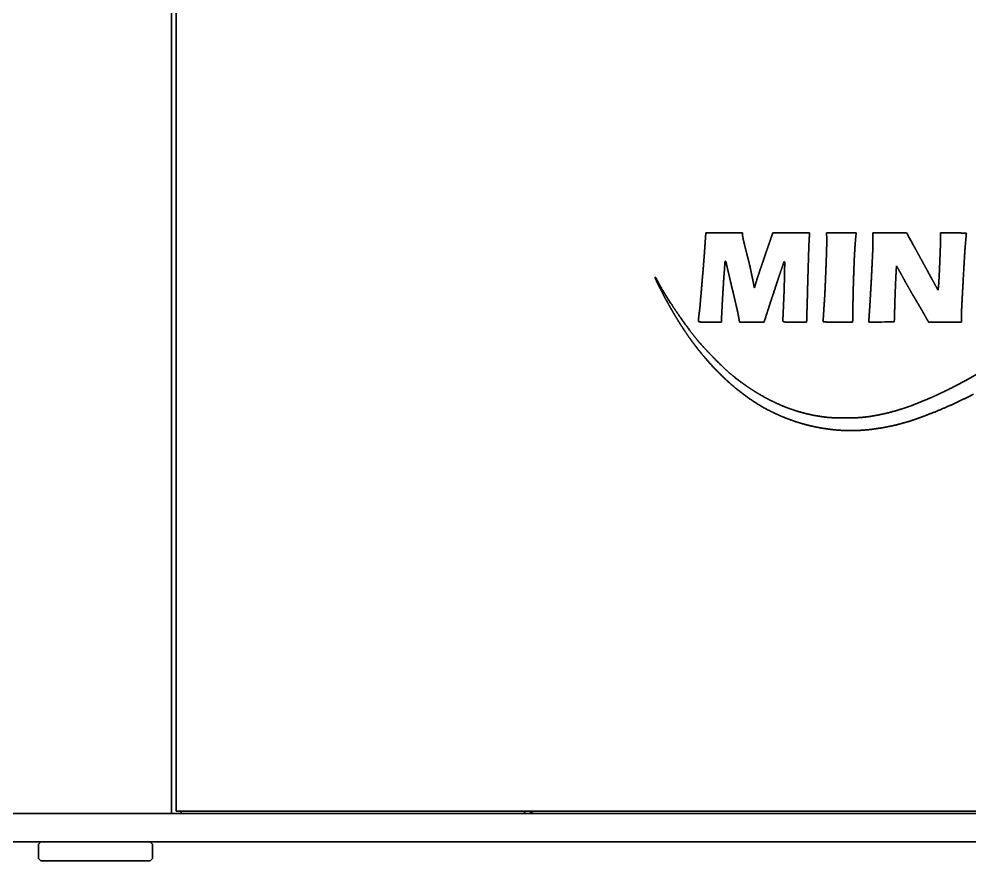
# Model space of a CAD drawing. Extents: x 5997 to 10491, y -672 to 3388.
# Drawn here: x 8498 to 8598.1, y 1395.6 to 1484.1 of the extents above; entities that cross this region are included whole.
import ezdxf

# ---------------------------------------------------------------- set-up
doc = ezdxf.new("R2010")
doc.units = 0
doc.header["$LTSCALE"] = 5
doc.layers.add('1', color=7, linetype='CONTINUOUS', true_color=0xffffff)

msp = doc.modelspace()

# ---------------------------------------------------------------- linework, layer by layer
at = {"layer": '1', "color": 7, "linetype": 'Continuous', "lineweight": 35}
for p, q in [((8514.07, 1400.58), (8514.07, 2085.08)), ((8514.57, 2084.83), (8514.57, 1400.83)), ((8376.07, 1400.58), (8512.07, 1400.58)), ((8512.07, 1400.58), (9094.07, 1400.58)), ((8514.57, 1400.83), (9091.57, 1400.83)), ((8515.07, 1400.83), (8515.07, 1400.58)), ((9230.07, 1397.58), (8376.07, 1397.58)), ((8500.32, 1397.58), (8500.07, 1397.33)), ((8512.07, 1397.33), (8511.82, 1397.58)), ((8500.07, 1397.33), (8500.07, 1395.83)), ((8512.07, 1395.83), (8512.07, 1397.33)), ((8500.07, 1395.83), (8500.32, 1395.58)), ((8511.82, 1395.58), (8500.32, 1395.58)), ((8511.82, 1395.58), (8512.07, 1395.83))]:
    msp.add_line(p, q, dxfattribs=at)
msp.add_arc((8552.27, 1401.33), 0.75, 221.812, 270, dxfattribs=at)
for points, weights, degree, knots in [([(8598.43, 1444.69), (8597.03, 1443.95), (8595.58, 1443.28), (8594.11, 1442.67), (8592.61, 1442.14), (8591.36, 1441.68), (8590.07, 1441.33), (8588.75, 1441.09), (8587.42, 1440.94), (8586.22, 1440.81), (8585, 1440.79), (8583.79, 1440.88), (8582.6, 1441.08), (8581.38, 1441.28), (8580.19, 1441.58), (8579.02, 1441.98), (8577.9, 1442.49), (8576.99, 1442.89), (8576.12, 1443.35), (8575.28, 1443.88), (8574.49, 1444.47), (8573.63, 1445.09), (8572.81, 1445.77), (8572.04, 1446.49), (8570.51, 1448.09), (8569.76, 1448.96), (8569.05, 1449.87), (8567.69, 1451.84), (8567.03, 1452.89), (8566.41, 1453.97), (8565.72, 1455.29), (8565.61, 1455.51), (8565.5, 1455.72), (8565.31, 1456.08), (8565.24, 1456.22), (8565.17, 1456.37), (8565.06, 1456.62), (8565.01, 1456.73), (8564.96, 1456.83), (8564.92, 1456.94), (8564.91, 1456.95), (8564.91, 1456.97), (8564.93, 1456.98), (8564.95, 1456.98), (8564.95, 1456.98), (8564.96, 1456.98), (8564.96, 1456.97), (8564.97, 1456.97), (8564.98, 1456.95), (8565, 1456.92), (8565.01, 1456.9), (8565.05, 1456.85), (8565.06, 1456.82), (8565.08, 1456.79), (8565.12, 1456.72), (8565.13, 1456.69), (8565.15, 1456.66), (8565.34, 1456.28), (8565.53, 1455.95), (8565.72, 1455.61), (8566.18, 1454.86), (8566.45, 1454.44), (8566.73, 1454.01), (8567.3, 1453.16), (8567.6, 1452.73), (8567.9, 1452.3), (8568.47, 1451.52), (8568.74, 1451.16), (8569.02, 1450.81), (8569.5, 1450.22), (8569.7, 1449.98), (8569.91, 1449.75), (8570.39, 1449.23), (8570.66, 1448.95), (8570.93, 1448.66), (8571.48, 1448.11), (8571.75, 1447.84), (8572.03, 1447.57), (8572.5, 1447.12), (8572.71, 1446.94), (8572.92, 1446.76), (8573.67, 1446.15), (8574.23, 1445.73), (8574.81, 1445.34), (8575.95, 1444.61), (8576.53, 1444.29), (8577.11, 1443.99), (8578.29, 1443.45), (8578.88, 1443.21), (8579.48, 1443), (8580.68, 1442.65), (8581.29, 1442.5), (8581.91, 1442.38), (8582.78, 1442.26), (8583.04, 1442.23), (8583.29, 1442.21), (8583.88, 1442.18), (8584.22, 1442.17), (8584.55, 1442.17), (8585.22, 1442.17), (8585.56, 1442.17), (8585.89, 1442.18), (8586.49, 1442.21), (8586.75, 1442.23), (8587.02, 1442.26), (8587.76, 1442.36), (8588.23, 1442.44), (8588.71, 1442.54), (8589.66, 1442.76), (8590.14, 1442.89), (8590.61, 1443.03), (8591.6, 1443.35), (8592.1, 1443.53), (8592.6, 1443.73), (8593.65, 1444.17), (8594.21, 1444.41), (8594.76, 1444.67), (8595.83, 1445.19), (8596.36, 1445.45), (8596.88, 1445.72), (8597.95, 1446.3), (8598.5, 1446.6), (8599.04, 1446.91), (8600.19, 1447.58), (8600.8, 1447.95), (8601.4, 1448.31), (8602.7, 1449.13), (8603.4, 1449.58), (8604.11, 1450.03), (8604.96, 1450.59), (8605.11, 1450.69), (8605.26, 1450.79), (8605.64, 1451.04), (8605.87, 1451.18), (8606.09, 1451.33), (8606.56, 1451.64), (8606.81, 1451.8), (8607.06, 1451.96), (8607.54, 1452.28), (8607.78, 1452.44), (8608.02, 1452.59), (8608.49, 1452.9), (8608.72, 1453.05), (8608.95, 1453.2), (8609.42, 1453.51), (8609.65, 1453.66), (8609.88, 1453.81), (8610.32, 1454.1), (8610.52, 1454.23), (8610.72, 1454.36), (8611.05, 1454.58), (8611.18, 1454.66), (8611.31, 1454.74), (8612.05, 1455.23), (8612.67, 1455.63), (8613.3, 1456.02), (8614.63, 1456.85), (8615.34, 1457.28), (8616.04, 1457.71), (8617.45, 1458.54), (8618.15, 1458.95), (8618.86, 1459.36), (8620.16, 1460.11), (8620.76, 1460.44), (8621.36, 1460.77), (8623.91, 1462.13), (8625.89, 1463.1), (8627.9, 1464), (8631.9, 1465.64), (8633.9, 1466.38), (8635.92, 1467.04), (8640.03, 1468.21), (8642.12, 1468.72), (8644.23, 1469.16), (8648.59, 1469.9), (8650.84, 1470.21), (8653.11, 1470.45), (8655.74, 1470.65), (8656.11, 1470.67), (8656.48, 1470.69), (8657.45, 1470.72), (8658.06, 1470.74), (8658.67, 1470.76), (8659.89, 1470.79), (8660.5, 1470.8), (8661.11, 1470.81), (8662.04, 1470.83), (8662.37, 1470.83), (8662.7, 1470.82), (8663.14, 1470.81), (8663.24, 1470.8), (8663.34, 1470.8), (8663.59, 1470.79), (8663.74, 1470.79), (8663.89, 1470.78), (8664.2, 1470.77), (8664.37, 1470.77), (8664.53, 1470.76), (8664.85, 1470.75), (8665.01, 1470.75), (8665.16, 1470.74), (8665.32, 1470.74)], [0.500015092018, 0.499396635987, 0.499190483977, 0.499396635987, 0.500015092018, 0.498263956254, 0.497680244333, 0.498263956254, 0.500015092018, 0.497744019302, 0.496986995063, 0.497744019302, 0.500015092018, 0.497961459143, 0.497276914851, 0.497961459143, 0.500015092018, 0.498584335582, 0.498107416769, 0.498584335582, 0.500015092018, 0.499077042123, 0.498764358825, 0.499077042123, 0.49922588698, 0.498962818635, 0.49922588698, 0.499528207669, 0.499365912885, 0.499528207669, 0.500011449634, 0.500010235506, 0.500011449634, 0.499977057121, 0.499964378822, 0.499977057121, 0.500001294978, 0.499996695964, 0.500001294978, 0.500015092018, 0.386712753292, 0.34894530705, 0.386712753292, 0.500015092018, 0.47045901326, 0.460606987007, 0.47045901326, 0.500015092018, 0.499986243204, 0.499976626932, 0.499986243204, 0.499926100691, 0.499896436915, 0.499926100691, 0.499977924217, 0.49996553495, 0.499977924217, 0.499797422663, 0.499724866211, 0.499797422663, 0.499972294638, 0.499958028844, 0.499972294638, 0.499972313137, 0.49995805351, 0.499972313137, 0.499908341706, 0.499872758269, 0.499908341706, 0.499894542529, 0.499854359365, 0.499894542529, 0.499984203194, 0.499973906919, 0.499984203194, 0.499985131368, 0.499975144485, 0.499985131368, 0.499802975035, 0.499732269374, 0.499802975035, 0.499610592236, 0.499475758976, 0.499610592236, 0.499444135613, 0.499253816811, 0.499444135613, 0.499394527897, 0.49918767319, 0.499394527897, 0.499343264405, 0.499119321867, 0.499343264405, 0.49971828652, 0.499619351354, 0.49971828652, 0.499952880869, 0.499932143819, 0.499952880869, 0.499952657618, 0.499931846151, 0.499952657618, 0.499751573329, 0.499663733766, 0.499751573329, 0.499744902186, 0.499654838909, 0.499744902186, 0.499780790234, 0.499702689639, 0.499780790234, 0.49981930117, 0.499754037554, 0.49981930117, 0.499920520795, 0.499888997054, 0.499920520795, 0.49995864075, 0.499939823661, 0.49995864075, 0.49997534645, 0.499962097927, 0.49997534645, 0.499984953077, 0.499974906763, 0.499984953077, 0.500003990457, 0.500000289937, 0.500003990457, 0.500015091753, 0.500015091665, 0.500015091753, 0.500015091986, 0.500015091975, 0.500015091986, 0.500015091986, 0.500015091975, 0.500015091986, 0.500015091977, 0.500015091964, 0.500015091977, 0.50001509189, 0.500015091847, 0.50001509189, 0.50001509189, 0.500015091847, 0.50001509189, 0.500015091905, 0.500015091868, 0.500015091905, 0.500015090218, 0.500015089618, 0.500015090218, 0.499995946501, 0.499989564662, 0.499995946501, 0.500005389901, 0.500002155862, 0.500005389901, 0.500005212903, 0.500001919864, 0.500005212903, 0.499988615256, 0.499979789669, 0.499988615256, 0.499699222064, 0.499593932079, 0.499699222064, 0.499627374955, 0.499498135934, 0.499627374955, 0.499637351183, 0.499511437572, 0.499637351183, 0.499743669724, 0.499653195626, 0.499743669724, 0.499965185453, 0.499948549931, 0.499965185453, 0.500012166166, 0.500011190882, 0.500012166166, 0.500012492753, 0.500011626331, 0.500012492753, 0.499939775553, 0.499914670065, 0.499939775553, 0.500015062249, 0.500015052326, 0.500015062249, 0.500015088573, 0.500015087425, 0.500015088573, 0.500015088573, 0.500015087425, 0.500015088573, 0.500015087505, 0.500015086001, 0.500015087505, 0.500015092018], 4, [0, 0, 0, 0, 0, 0.052615, 0.052615, 0.052615, 0.052615, 0.096648, 0.096648, 0.096648, 0.096648, 0.136399, 0.136399, 0.136399, 0.136399, 0.176651, 0.176651, 0.176651, 0.176651, 0.20885, 0.20885, 0.20885, 0.20885, 0.243326, 0.243326, 0.243326, 0.280631, 0.280631, 0.280631, 0.321024, 0.321024, 0.321024, 0.328876, 0.328876, 0.328876, 0.334094, 0.334094, 0.334094, 0.337829, 0.337829, 0.337829, 0.337829, 0.338263, 0.338263, 0.338263, 0.338263, 0.338425, 0.338425, 0.338425, 0.338425, 0.339082, 0.339082, 0.339082, 0.339877, 0.339877, 0.339877, 0.340797, 0.340797, 0.340797, 0.349798, 0.349798, 0.349798, 0.361674, 0.361674, 0.361674, 0.373998, 0.373998, 0.373998, 0.384566, 0.384566, 0.384566, 0.391924, 0.391924, 0.391924, 0.40119, 0.40119, 0.40119, 0.410228, 0.410228, 0.410228, 0.416679, 0.416679, 0.416679, 0.433096, 0.433096, 0.433096, 0.448579, 0.448579, 0.448579, 0.463469, 0.463469, 0.463469, 0.478143, 0.478143, 0.478143, 0.484146, 0.484146, 0.484146, 0.491976, 0.491976, 0.491976, 0.49985, 0.49985, 0.49985, 0.506014, 0.506014, 0.506014, 0.517338, 0.517338, 0.517338, 0.528929, 0.528929, 0.528929, 0.541458, 0.541458, 0.541458, 0.555608, 0.555608, 0.555608, 0.569392, 0.569392, 0.569392, 0.584007, 0.584007, 0.584007, 0.600484, 0.600484, 0.600484, 0.619974, 0.619974, 0.619974, 0.624268, 0.624268, 0.624268, 0.630528, 0.630528, 0.630528, 0.637452, 0.637452, 0.637452, 0.644067, 0.644067, 0.644067, 0.650541, 0.650541, 0.650541, 0.657041, 0.657041, 0.657041, 0.662731, 0.662731, 0.662731, 0.666237, 0.666237, 0.666237, 0.683504, 0.683504, 0.683504, 0.70285, 0.70285, 0.70285, 0.721822, 0.721822, 0.721822, 0.737896, 0.737896, 0.737896, 0.789283, 0.789283, 0.789283, 0.838907, 0.838907, 0.838907, 0.889061, 0.889061, 0.889061, 0.942026, 0.942026, 0.942026, 0.950622, 0.950622, 0.950622, 0.964834, 0.964834, 0.964834, 0.978983, 0.978983, 0.978983, 0.98668, 0.98668, 0.98668, 0.989063, 0.989063, 0.989063, 0.992526, 0.992526, 0.992526, 0.996351, 0.996351, 0.996351, 1, 1, 1, 1, 1]), ([(8571.9, 1452.24), (8571.6, 1452.24), (8571.29, 1452.24), (8570.99, 1452.24), (8570.53, 1452.24), (8570.36, 1452.24), (8570.2, 1452.24), (8569.96, 1452.25), (8569.88, 1452.25), (8569.79, 1452.25), (8569.66, 1452.27), (8569.62, 1452.27), (8569.57, 1452.28), (8569.53, 1452.3), (8569.5, 1452.3), (8569.49, 1452.32), (8569.48, 1452.34), (8569.48, 1452.36), (8569.48, 1452.38), (8569.48, 1452.4), (8569.48, 1452.42), (8569.49, 1452.48), (8569.49, 1452.53), (8569.5, 1452.58), (8569.51, 1452.68), (8569.51, 1452.74), (8569.52, 1452.8), (8569.54, 1452.92), (8569.54, 1452.98), (8569.55, 1453.04), (8569.59, 1453.31), (8569.61, 1453.53), (8569.64, 1453.74), (8569.7, 1454.49), (8569.75, 1455.04), (8569.8, 1455.58), (8569.89, 1456.69), (8569.94, 1457.25), (8569.99, 1457.82), (8570.07, 1458.83), (8570.1, 1459.28), (8570.14, 1459.73), (8570.19, 1460.54), (8570.22, 1460.91), (8570.24, 1461.27), (8570.27, 1461.64)], [0.501258213448, 0.501258213448, 0.501258213448, 0.501258213448, 0.501252198774, 0.501250193883, 0.501252198774, 0.501028269065, 0.500951620937, 0.501028269065, 0.500406121791, 0.500122091239, 0.500406121791, 0.501258213448, 0.449672789752, 0.43247764852, 0.449672789752, 0.501258213448, 0.500930922855, 0.500821825991, 0.500930922855, 0.501255473463, 0.501254560135, 0.501255473463, 0.501253644841, 0.501252121972, 0.501253644841, 0.501255421656, 0.501254491058, 0.501255421656, 0.501197788842, 0.501177647307, 0.501197788842, 0.50125776011, 0.501257608997, 0.50125776011, 0.501257247754, 0.501256925856, 0.501257247754, 0.501254433731, 0.501253173825, 0.501254433731, 0.501258213448, 0.501258213448, 0.501258213448, 0.501258213448], 4, [0, 0, 0, 0, 0, 0.112232, 0.112232, 0.112232, 0.172125, 0.172125, 0.172125, 0.202898, 0.202898, 0.202898, 0.220277, 0.220277, 0.220277, 0.220277, 0.227693, 0.227693, 0.227693, 0.227693, 0.234088, 0.234088, 0.234088, 0.249983, 0.249983, 0.249983, 0.268952, 0.268952, 0.268952, 0.289548, 0.289548, 0.289548, 0.360478, 0.360478, 0.360478, 0.54116, 0.54116, 0.54116, 0.729284, 0.729284, 0.729284, 0.878583, 0.878583, 0.878583, 1, 1, 1, 1, 1]), ([(8574.13, 1461.4), (8574.13, 1461.34), (8574.14, 1461.29), (8574.15, 1461.23), (8574.18, 1461.06), (8574.2, 1460.95), (8574.23, 1460.84), (8574.3, 1460.56), (8574.34, 1460.38), (8574.38, 1460.2), (8574.51, 1459.69), (8574.6, 1459.35), (8574.69, 1459.01), (8574.79, 1458.6), (8574.81, 1458.53), (8574.83, 1458.46), (8574.87, 1458.28), (8574.9, 1458.17), (8574.92, 1458.06), (8574.97, 1457.83), (8575, 1457.7), (8575.02, 1457.58), (8575.07, 1457.34), (8575.1, 1457.22), (8575.12, 1457.1), (8575.21, 1456.7), (8575.26, 1456.41), (8575.32, 1456.12), (8575.38, 1455.84)], [0.501258213448, 0.5, 0.499580595517, 0.5, 0.501229041095, 0.501219316978, 0.501229041095, 0.501246490848, 0.501242583315, 0.501246490848, 0.501257873106, 0.501257759659, 0.501257873106, 0.501232839425, 0.501224381418, 0.501232839425, 0.501255870456, 0.501255089458, 0.501255870456, 0.501255866119, 0.501255083676, 0.501255866119, 0.501255424021, 0.501254494212, 0.501255424021, 0.501258213448, 0.501258213448, 0.501258213448, 0.501258213448], 4, [0, 0, 0, 0, 0, 0.039693, 0.039693, 0.039693, 0.118832, 0.118832, 0.118832, 0.247158, 0.247158, 0.247158, 0.491496, 0.491496, 0.491496, 0.543343, 0.543343, 0.543343, 0.621919, 0.621919, 0.621919, 0.709984, 0.709984, 0.709984, 0.795558, 0.795558, 0.795558, 1, 1, 1, 1, 1]), ([(8575.38, 1455.84), (8575.41, 1455.96), (8575.45, 1456.09), (8575.49, 1456.22), (8575.54, 1456.42), (8575.57, 1456.49), (8575.59, 1456.56), (8575.65, 1456.76), (8575.69, 1456.89), (8575.73, 1457.01), (8575.83, 1457.29), (8575.87, 1457.44), (8575.92, 1457.58), (8576.02, 1457.88), (8576.08, 1458.03), (8576.13, 1458.18), (8576.23, 1458.49), (8576.29, 1458.65), (8576.34, 1458.81), (8576.46, 1459.14), (8576.51, 1459.31), (8576.57, 1459.48), (8576.68, 1459.81), (8576.74, 1459.96), (8576.79, 1460.12), (8576.88, 1460.39), (8576.92, 1460.5), (8576.96, 1460.61), (8577.08, 1460.95), (8577.15, 1461.18), (8577.23, 1461.41), (8577.31, 1461.64)], [0.501258213448, 0.501258213448, 0.501258213448, 0.501258213448, 0.501225571183, 0.501214690428, 0.501225571183, 0.501256938238, 0.501256513168, 0.501256938238, 0.501256781809, 0.501256304595, 0.501256781809, 0.5012569779, 0.50125656605, 0.5012569779, 0.501258180854, 0.501258169989, 0.501258180854, 0.50125819197, 0.50125818481, 0.50125819197, 0.501258191553, 0.501258184254, 0.501258191553, 0.501258065108, 0.501258015661, 0.501258065108, 0.501258213448, 0.501258213448, 0.501258213448, 0.501258213448], 4, [0, 0, 0, 0, 0, 0.086475, 0.086475, 0.086475, 0.135302, 0.135302, 0.135302, 0.222811, 0.222811, 0.222811, 0.324753, 0.324753, 0.324753, 0.42923, 0.42923, 0.42923, 0.538894, 0.538894, 0.538894, 0.656457, 0.656457, 0.656457, 0.764808, 0.764808, 0.764808, 0.842789, 0.842789, 0.842789, 1, 1, 1, 1, 1]), ([(8581.18, 1461.64), (8581.17, 1461.45), (8581.16, 1461.27), (8581.15, 1461.08), (8581.13, 1460.78), (8581.12, 1460.66), (8581.12, 1460.54), (8581.1, 1460.12), (8581.09, 1459.82), (8581.08, 1459.51), (8581.06, 1458.85), (8581.05, 1458.49), (8581.04, 1458.13), (8581.02, 1457.38), (8581, 1456.98), (8580.99, 1456.59), (8580.96, 1455.21), (8580.93, 1454.22), (8580.9, 1453.23), (8580.87, 1452.24)], [0.501258213448, 0.501258213448, 0.501258213448, 0.501258213448, 0.501236590791, 0.501229383239, 0.501236590791, 0.501258048296, 0.501257993245, 0.501258048296, 0.50125792923, 0.501257834491, 0.50125792923, 0.501258041905, 0.501257984724, 0.501258041905, 0.501258213448, 0.501258213448, 0.501258213448, 0.501258213448], 4, [0, 0, 0, 0, 0, 0.078934, 0.078934, 0.078934, 0.129639, 0.129639, 0.129639, 0.258356, 0.258356, 0.258356, 0.411895, 0.411895, 0.411895, 0.578919, 0.578919, 0.578919, 1, 1, 1, 1, 1]), ([(8585.71, 1452.24), (8585.19, 1452.24), (8584.67, 1452.24), (8583.96, 1452.24), (8583.76, 1452.24), (8583.39, 1452.25), (8583.22, 1452.25), (8582.91, 1452.26), (8582.77, 1452.27), (8582.63, 1452.28), (8582.61, 1452.28), (8582.6, 1452.29), (8582.6, 1452.3), (8582.6, 1452.32), (8582.6, 1452.34), (8582.61, 1452.54), (8582.63, 1452.72), (8582.65, 1453.12), (8582.67, 1453.33), (8582.69, 1453.78), (8582.71, 1454.03), (8582.77, 1454.87), (8582.8, 1455.46), (8582.86, 1456.83), (8582.89, 1457.6), (8582.95, 1459.14), (8582.97, 1459.9), (8583, 1460.88), (8582.99, 1461.1), (8582.97, 1461.43), (8582.96, 1461.53), (8582.95, 1461.64)], [0.500043870345, 0.500043870345, 0.500043870345, 0.500034080147, 0.500034080147, 0.500016673222, 0.500016673222, 0.500042090222, 0.500042090222, 0.500043870345, 0.407382656141, 0.407382656141, 0.500043870345, 0.499899260066, 0.499899260066, 0.500043867944, 0.500043867944, 0.500043809537, 0.500043809537, 0.500043846276, 0.500043846276, 0.500025452213, 0.500025452213, 0.500039910708, 0.500039910708, 0.500042791596, 0.500042791596, 0.499475916966, 0.499475916966, 0.500043870345, 0.500043870345, 0.500043870345], 3, [0, 0, 0, 0, 0.144753, 0.144753, 0.200257, 0.200257, 0.246995, 0.246995, 0.287251, 0.287251, 0.287251, 0.290565, 0.290565, 0.290565, 0.294356, 0.294356, 0.33654, 0.33654, 0.384406, 0.384406, 0.44031, 0.44031, 0.575826, 0.575826, 0.751856, 0.751856, 0.926017, 0.926017, 0.975835, 0.975835, 1, 1, 1, 1]), ([(8587.4, 1452.24), (8587.42, 1452.51), (8587.44, 1452.79), (8587.5, 1453.67), (8587.54, 1454.29), (8587.62, 1455.72), (8587.67, 1456.54), (8587.75, 1458.17), (8587.79, 1458.97), (8587.84, 1460.09), (8587.85, 1460.41), (8587.85, 1461.03), (8587.85, 1461.33), (8587.85, 1461.64)], [0.500000013285, 0.500000013285, 0.500000013285, 0.499992018467, 0.499992018467, 0.499998576605, 0.499998576605, 0.499999315599, 0.499999315599, 0.49991214929, 0.49991214929, 0.500000013285, 0.500000013285, 0.500000013285], 3, [0, 0, 0, 0, 0.088137, 0.088137, 0.283718, 0.283718, 0.545996, 0.545996, 0.801696, 0.801696, 0.903343, 0.903343, 1, 1, 1, 1]), ([(8594.69, 1455.61), (8594.71, 1455.76), (8594.73, 1455.91), (8594.77, 1456.26), (8594.78, 1456.46), (8594.82, 1457.28), (8594.85, 1457.9), (8594.9, 1459.11), (8594.92, 1459.72), (8594.96, 1460.6), (8594.96, 1460.89), (8594.96, 1461.32), (8594.96, 1461.48), (8594.96, 1461.64)], [0.500000013285, 0.500000013285, 0.500000013285, 0.499832848161, 0.499832848161, 0.499999463642, 0.499999463642, 0.499999017763, 0.499999017763, 0.499940433197, 0.499940433197, 0.500000013285, 0.500000013285, 0.500000013285], 3, [0, 0, 0, 0, 0.075187, 0.075187, 0.17493, 0.17493, 0.481443, 0.481443, 0.781809, 0.781809, 0.922266, 0.922266, 1, 1, 1, 1]), ([(8594.96, 1461.64), (8595.41, 1461.64), (8595.87, 1461.64), (8596.49, 1461.64), (8596.66, 1461.64), (8596.98, 1461.63), (8597.13, 1461.62), (8597.4, 1461.61), (8597.52, 1461.6), (8597.64, 1461.59), (8597.66, 1461.59), (8597.67, 1461.58), (8597.67, 1461.56), (8597.67, 1461.54), (8597.67, 1461.53), (8597.66, 1461.43), (8597.65, 1461.34), (8597.64, 1461.17), (8597.63, 1461.07), (8597.61, 1460.87), (8597.6, 1460.76), (8597.55, 1460.25), (8597.52, 1459.86), (8597.44, 1458.54), (8597.39, 1457.62), (8597.29, 1455.78), (8597.24, 1454.86), (8597.17, 1453.59), (8597.16, 1453.24), (8597.16, 1452.68), (8597.16, 1452.46), (8597.16, 1452.24)], [0.500000013285, 0.500000013285, 0.500000013285, 0.49998172269, 0.49998172269, 0.499949359739, 0.499949359739, 0.499993916956, 0.499993916956, 0.500000013285, 0.410235673536, 0.410235673536, 0.500000013285, 0.499668948363, 0.499668948363, 0.499999789018, 0.499999789018, 0.499999012869, 0.499999012869, 0.499999547354, 0.499999547354, 0.499931365749, 0.499931365749, 0.499999188923, 0.499999188923, 0.499999370402, 0.499999370402, 0.499893095615, 0.499893095615, 0.500000013285, 0.500000013285, 0.500000013285], 3, [0, 0, 0, 0, 0.130526, 0.130526, 0.180578, 0.180578, 0.222742, 0.222742, 0.258395, 0.258395, 0.258395, 0.262427, 0.262427, 0.262427, 0.266757, 0.266757, 0.286098, 0.286098, 0.308817, 0.308817, 0.334631, 0.334631, 0.429355, 0.429355, 0.646908, 0.646908, 0.866282, 0.866282, 0.948188, 0.948188, 1, 1, 1, 1]), ([(8586.03, 1461.11), (8586, 1460.75), (8585.97, 1460.39), (8585.92, 1459.56), (8585.89, 1459.09), (8585.85, 1458.05), (8585.83, 1457.5), (8585.79, 1456.31), (8585.77, 1455.68), (8585.74, 1454.12), (8585.73, 1453.18), (8585.71, 1452.24)], [0.500043870345, 0.499985376552, 0.499985376552, 0.500032525792, 0.500032525792, 0.5000349344, 0.5000349344, 0.500039342487, 0.500039342487, 0.500043870345, 0.500043870345, 0.500043870345], 3, [0, 0, 0, 0, 0.12126, 0.12126, 0.281659, 0.281659, 0.470831, 0.470831, 0.682804, 0.682804, 1, 1, 1, 1]), ([(8592.05, 1460.43), (8592.16, 1460.23), (8592.27, 1460.04), (8592.52, 1459.58), (8592.66, 1459.31), (8592.96, 1458.77), (8593.12, 1458.48), (8593.42, 1457.94), (8593.56, 1457.68), (8594.03, 1456.82), (8594.36, 1456.22), (8594.69, 1455.61)], [0.500000013285, 0.499999995572, 0.499999995572, 0.500000010202, 0.500000010202, 0.500000010292, 0.500000010292, 0.500000008238, 0.500000008238, 0.500000013285, 0.500000013285, 0.500000013285], 3, [0, 0, 0, 0, 0.122117, 0.122117, 0.286888, 0.286888, 0.463313, 0.463313, 0.625151, 0.625151, 1, 1, 1, 1]), ([(8573.81, 1452.24), (8573.8, 1452.33), (8573.78, 1452.42), (8573.77, 1452.51), (8573.71, 1452.82), (8573.67, 1453.04), (8573.63, 1453.26), (8573.44, 1454.08), (8573.3, 1454.68), (8573.16, 1455.28), (8572.86, 1456.54), (8572.71, 1457.2), (8572.55, 1457.86), (8572.39, 1458.53), (8572.39, 1458.56), (8572.37, 1458.59), (8572.35, 1458.62), (8572.33, 1458.65), (8572.32, 1458.65), (8572.32, 1458.65), (8572.31, 1458.65), (8572.3, 1458.65), (8572.29, 1458.64), (8572.29, 1458.64), (8572.26, 1458.3), (8572.24, 1457.98), (8572.22, 1457.65), (8572.16, 1456.97), (8572.14, 1456.61), (8572.12, 1456.25), (8572.07, 1455.49), (8572.05, 1455.09), (8572.02, 1454.69), (8571.98, 1453.78), (8571.95, 1453.27), (8571.92, 1452.75), (8571.9, 1452.24)], [0.501258213448, 0.501258213448, 0.501258213448, 0.501258213448, 0.501136694222, 0.501096187814, 0.501136694222, 0.501257556287, 0.501257337233, 0.501257556287, 0.501258198619, 0.501258193676, 0.501258198619, 0.501258213448, 0.491714685759, 0.488533509863, 0.491714685759, 0.501258213448, 0.501258213448, 0.492913785211, 0.501258213448, 0.501258213448, 0.492913785211, 0.501258213448, 0.501258064015, 0.501258014204, 0.501258064015, 0.501252503869, 0.501250600676, 0.501252503869, 0.501255162764, 0.50125414587, 0.501255162764, 0.501258213448, 0.501258213448, 0.501258213448, 0.501258213448], 4, [0, 0, 0, 0, 0, 0.028256, 0.028256, 0.028256, 0.097732, 0.097732, 0.097732, 0.288259, 0.288259, 0.288259, 0.499364, 0.499364, 0.499364, 0.499364, 0.509745, 0.509745, 0.509745, 0.509745, 0.511618, 0.511618, 0.511618, 0.51349, 0.51349, 0.51349, 0.613024, 0.613024, 0.613024, 0.722372, 0.722372, 0.722372, 0.843807, 0.843807, 0.843807, 1, 1, 1, 1, 1]), ([(8580.87, 1452.24), (8580.56, 1452.24), (8580.25, 1452.24), (8579.93, 1452.24), (8579.43, 1452.24), (8579.25, 1452.24), (8579.06, 1452.24), (8578.8, 1452.24), (8578.72, 1452.25), (8578.64, 1452.25), (8578.57, 1452.26), (8578.53, 1452.27), (8578.49, 1452.28), (8578.45, 1452.29), (8578.42, 1452.31), (8578.4, 1452.32), (8578.38, 1452.34), (8578.37, 1452.36), (8578.37, 1452.39), (8578.37, 1452.41), (8578.37, 1452.44), (8578.37, 1452.47), (8578.38, 1452.62), (8578.38, 1452.75), (8578.39, 1452.88), (8578.4, 1453.15), (8578.41, 1453.3), (8578.41, 1453.45), (8578.43, 1453.76), (8578.44, 1453.93), (8578.44, 1454.1), (8578.47, 1454.65), (8578.48, 1455.03), (8578.5, 1455.42), (8578.52, 1456.15), (8578.53, 1456.51), (8578.54, 1456.86), (8578.55, 1457.54), (8578.56, 1457.87), (8578.56, 1458.2), (8578.57, 1458.53), (8578.57, 1458.55), (8578.56, 1458.58), (8578.55, 1458.61), (8578.53, 1458.63), (8578.52, 1458.63), (8578.51, 1458.63), (8578.51, 1458.63), (8578.5, 1458.62), (8578.42, 1458.39), (8578.35, 1458.17), (8578.27, 1457.94), (8578.1, 1457.46), (8578.01, 1457.2), (8577.93, 1456.94), (8577.74, 1456.38), (8577.64, 1456.07), (8577.54, 1455.76), (8577.17, 1454.65), (8576.91, 1453.85), (8576.65, 1453.04), (8576.39, 1452.24)], [0.501258213448, 0.501258213448, 0.501258213448, 0.501258213448, 0.501254796233, 0.501253657162, 0.501254796233, 0.500896971048, 0.500776556915, 0.500896971048, 0.501258213448, 0.4977771049, 0.496616735384, 0.4977771049, 0.501258213448, 0.462186977339, 0.449163231969, 0.462186977339, 0.501258213448, 0.501230041809, 0.501220651263, 0.501230041809, 0.501258197921, 0.501258192745, 0.501258197921, 0.501258137207, 0.501258111793, 0.501258137207, 0.501258178247, 0.501258166514, 0.501258178247, 0.501253308993, 0.501251674175, 0.501253308993, 0.50125056595, 0.501248016784, 0.50125056595, 0.501257944128, 0.501257854354, 0.501257944128, 0.501258213448, 0.481463681697, 0.474865504447, 0.481463681697, 0.501258213448, 0.383549621943, 0.344313424775, 0.383549621943, 0.501258213448, 0.501258171582, 0.501258157627, 0.501258171582, 0.501255012569, 0.50125394561, 0.501255012569, 0.501257090126, 0.501256715686, 0.501257090126, 0.501258213448, 0.501258213448, 0.501258213448, 0.501258213448], 4, [0, 0, 0, 0, 0, 0.097787, 0.097787, 0.097787, 0.15597, 0.15597, 0.15597, 0.18, 0.18, 0.18, 0.18, 0.192045, 0.192045, 0.192045, 0.192045, 0.199428, 0.199428, 0.199428, 0.199428, 0.207144, 0.207144, 0.207144, 0.243326, 0.243326, 0.243326, 0.285732, 0.285732, 0.285732, 0.334021, 0.334021, 0.334021, 0.443122, 0.443122, 0.443122, 0.544428, 0.544428, 0.544428, 0.63781, 0.63781, 0.63781, 0.63781, 0.645564, 0.645564, 0.645564, 0.645564, 0.647333, 0.647333, 0.647333, 0.647333, 0.697736, 0.697736, 0.697736, 0.754679, 0.754679, 0.754679, 0.822604, 0.822604, 0.822604, 1, 1, 1, 1, 1]), ([(8590.32, 1458.17), (8590.3, 1457.8), (8590.28, 1457.42), (8590.25, 1456.86), (8590.24, 1456.68), (8590.22, 1456.23), (8590.21, 1455.98), (8590.19, 1455.44), (8590.18, 1455.16), (8590.16, 1454.62), (8590.15, 1454.36), (8590.13, 1453.5), (8590.11, 1452.89), (8590.09, 1452.28)], [0.500000013285, 0.500000013285, 0.500000013285, 0.499993062396, 0.499993062396, 0.499998969952, 0.499998969952, 0.499998991523, 0.499998991523, 0.499998450647, 0.499998450647, 0.500000013285, 0.500000013285, 0.500000013285], 3, [0, 0, 0, 0, 0.191028, 0.191028, 0.285626, 0.285626, 0.416687, 0.416687, 0.558718, 0.558718, 0.691009, 0.691009, 1, 1, 1, 1]), ([(8593.7, 1452.24), (8593.56, 1452.5), (8593.41, 1452.76), (8593.19, 1453.14), (8593.13, 1453.26), (8592.97, 1453.53), (8592.89, 1453.68), (8592.71, 1453.97), (8592.63, 1454.12), (8592.46, 1454.4), (8592.39, 1454.53), (8592.23, 1454.79), (8592.15, 1454.93), (8591.95, 1455.26), (8591.84, 1455.45), (8591.62, 1455.85), (8591.5, 1456.05), (8591.27, 1456.45), (8591.17, 1456.64), (8590.82, 1457.28), (8590.57, 1457.73), (8590.32, 1458.17)], [0.500000013285, 0.500000013285, 0.500000013285, 0.499995634, 0.499995634, 0.499998714076, 0.499998714076, 0.499998723366, 0.499998723366, 0.499996763124, 0.499996763124, 0.499988768508, 0.499988768508, 0.499998167359, 0.499998167359, 0.499998207079, 0.499998207079, 0.499997092865, 0.499997092865, 0.500000013285, 0.500000013285, 0.500000013285], 3, [0, 0, 0, 0, 0.131651, 0.131651, 0.19248, 0.19248, 0.267167, 0.267167, 0.343109, 0.343109, 0.40813, 0.40813, 0.479201, 0.479201, 0.576069, 0.576069, 0.680283, 0.680283, 0.776467, 0.776467, 1, 1, 1, 1])]:
    msp.add_rational_spline(points, weights, degree=degree, knots=knots, dxfattribs=at)
for points, degree, knots in [([(8570.27, 1461.64), (8570.75, 1461.64), (8571.23, 1461.64), (8571.72, 1461.64), (8572.68, 1461.64), (8573.17, 1461.64), (8573.65, 1461.64), (8574.13, 1461.64)], 4, [0, 0, 0, 0, 0, 0.5, 0.5, 0.5, 1, 1, 1, 1, 1]), ([(8577.31, 1461.64), (8577.79, 1461.64), (8578.28, 1461.64), (8578.76, 1461.64), (8579.73, 1461.64), (8580.21, 1461.64), (8580.7, 1461.64), (8581.18, 1461.64)], 4, [0, 0, 0, 0, 0, 0.5, 0.5, 0.5, 1, 1, 1, 1, 1]), ([(8582.95, 1461.64), (8583.47, 1461.64), (8583.99, 1461.64), (8585.04, 1461.64), (8585.56, 1461.64), (8586.09, 1461.64)], 3, [0, 0, 0, 0, 0.5, 0.5, 1, 1, 1, 1]), ([(8587.85, 1461.64), (8588.44, 1461.64), (8589.03, 1461.64), (8590.21, 1461.64), (8590.8, 1461.64), (8591.39, 1461.64)], 3, [0, 0, 0, 0, 0.5, 0.5, 1, 1, 1, 1]), ([(8576.39, 1452.24), (8576.07, 1452.24), (8575.74, 1452.24), (8575.42, 1452.24), (8574.78, 1452.24), (8574.45, 1452.24), (8574.13, 1452.24), (8573.81, 1452.24)], 4, [0, 0, 0, 0, 0, 0.5, 0.5, 0.5, 1, 1, 1, 1, 1]), ([(8590.09, 1452.28), (8589.65, 1452.27), (8589.2, 1452.27), (8588.3, 1452.25), (8587.85, 1452.24), (8587.4, 1452.24)], 3, [0, 0, 0, 0, 0.5, 0.5, 1, 1, 1, 1]), ([(8597.16, 1452.24), (8596.59, 1452.24), (8596.01, 1452.24), (8594.86, 1452.24), (8594.28, 1452.24), (8593.7, 1452.24)], 3, [0, 0, 0, 0, 0.5, 0.5, 1, 1, 1, 1]), ([(8551.03, 1400.58), (8551.03, 1400.58), (8551.03, 1400.58), (8551.03, 1400.58), (8551.03, 1400.58), (8551.03, 1400.58), (8551.03, 1400.58), (8551.04, 1400.58), (8551.04, 1400.58), (8551.04, 1400.58), (8551.04, 1400.58), (8551.04, 1400.58), (8551.05, 1400.58), (8551.05, 1400.58), (8551.05, 1400.58), (8551.05, 1400.58), (8551.06, 1400.58), (8551.06, 1400.58), (8551.06, 1400.58), (8551.07, 1400.58), (8551.07, 1400.58), (8551.08, 1400.58), (8551.08, 1400.59), (8551.08, 1400.59), (8551.09, 1400.59), (8551.09, 1400.59), (8551.1, 1400.59), (8551.1, 1400.6), (8551.11, 1400.6), (8551.12, 1400.6), (8551.12, 1400.61), (8551.13, 1400.61), (8551.13, 1400.61), (8551.14, 1400.62), (8551.15, 1400.62), (8551.15, 1400.63), (8551.16, 1400.63), (8551.17, 1400.64), (8551.18, 1400.65), (8551.18, 1400.65), (8551.19, 1400.66), (8551.2, 1400.67), (8551.21, 1400.68), (8551.21, 1400.69), (8551.23, 1400.7), (8551.24, 1400.72), (8551.26, 1400.74), (8551.26, 1400.75), (8551.27, 1400.75)], 3, [0, 0, 0, 0, 0.0138, 0.018929, 0.024734, 0.031214, 0.038371, 0.046205, 0.054717, 0.063908, 0.073777, 0.084326, 0.095555, 0.107463, 0.120053, 0.133325, 0.147279, 0.161915, 0.177236, 0.193242, 0.209933, 0.227311, 0.245378, 0.264134, 0.283581, 0.303721, 0.324555, 0.346085, 0.368314, 0.391244, 0.414876, 0.439215, 0.464262, 0.490022, 0.516496, 0.54369, 0.571606, 0.600249, 0.629624, 0.659734, 0.690587, 0.722186, 0.754537, 0.787648, 0.821524, 0.900496, 0.976844, 1, 1, 1, 1])]:
    msp.add_open_spline(points, degree=degree, knots=knots, dxfattribs=at)
for points, degree in [([(8574.13, 1461.64), (8574.13, 1461.58), (8574.13, 1461.52), (8574.13, 1461.46), (8574.13, 1461.4)], 4), ([(8586.09, 1461.64), (8586.07, 1461.46), (8586.05, 1461.28), (8586.03, 1461.11)], 3), ([(8591.39, 1461.64), (8591.61, 1461.24), (8591.83, 1460.83), (8592.05, 1460.43)], 3), ([(8515.25, 1400.58), (8515.26, 1400.58), (8515.27, 1400.58), (8515.28, 1400.58)], 3), ([(8515.27, 1400.58), (8516.05, 1400.58), (8516.84, 1400.58), (8517.62, 1400.58)], 3), ([(8517.64, 1400.58), (8517.64, 1400.58), (8517.63, 1400.58), (8517.63, 1400.58)], 3), ([(8551.03, 1400.58), (8539.9, 1400.58), (8528.77, 1400.58), (8517.64, 1400.58)], 3)]:
    msp.add_open_spline(points, degree=degree, dxfattribs=at)

doc.saveas('drawing.dxf')
